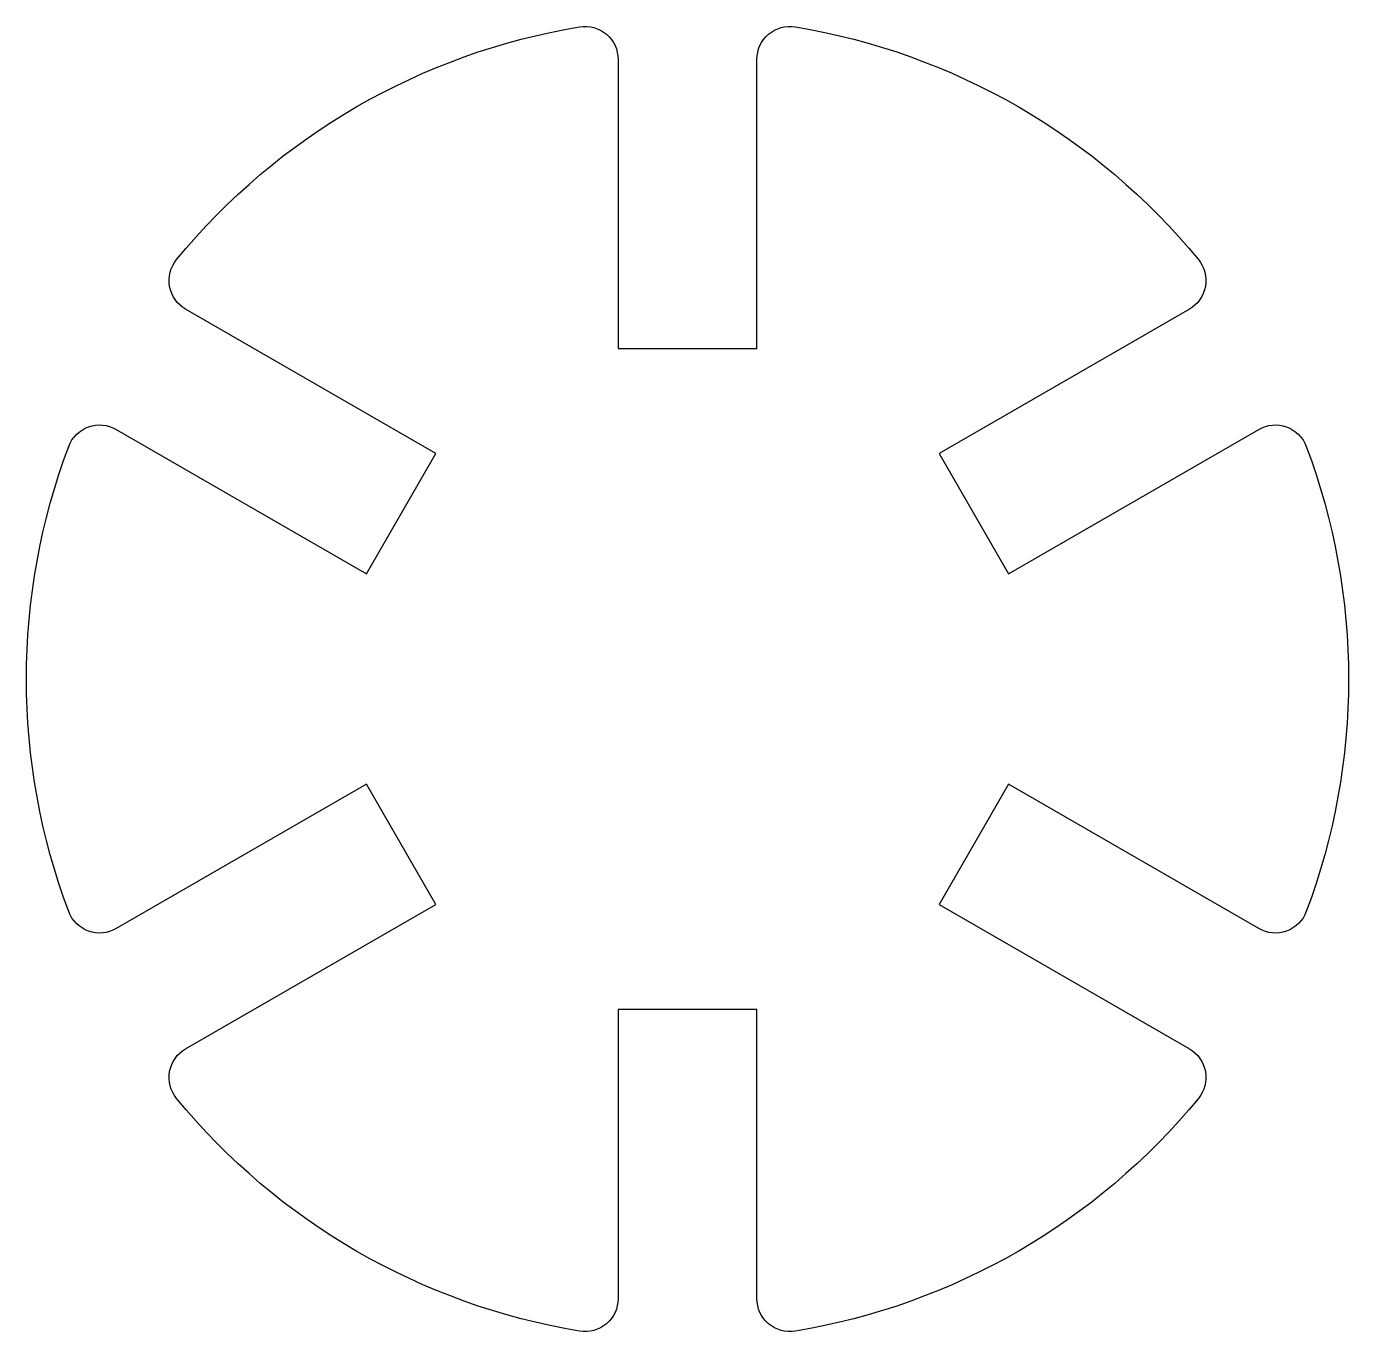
# Model space of a CAD drawing. Header units: millimetres. Extents: x -20 to 20, y -19.7 to 19.7.
import ezdxf

# ---------------------------------------------------------------- set-up
doc = ezdxf.new("R2010")
doc.units = ezdxf.units.MM
doc.layers.get('0').update_dxf_attribs({"linetype": 'CONTINUOUS'})

msp = doc.modelspace()

# ---------------------------------------------------------------- linework, layer by layer
msp.add_lwpolyline([(18.72, -7.04, -0.463073), (17.284, -7.554), (9.71, -3.181), (7.61, -6.819), (15.184, -11.191, -0.463073), (15.457, -12.692, -0.181819), (3.263, -19.732, -0.463073), (2.1, -18.745), (2.1, -10), (-2.1, -10), (-2.1, -18.745, -0.463073), (-3.263, -19.732, -0.181819), (-15.457, -12.692, -0.463073), (-15.184, -11.191), (-7.61, -6.819), (-9.71, -3.181), (-17.284, -7.554, -0.463073), (-18.72, -7.04, -0.181819), (-18.72, 7.04, -0.463073), (-17.284, 7.554), (-9.71, 3.181), (-7.61, 6.819), (-15.184, 11.191, -0.463073), (-15.457, 12.692, -0.181819), (-3.263, 19.732, -0.463073), (-2.1, 18.745), (-2.1, 10), (2.1, 10), (2.1, 18.745, -0.463073), (3.263, 19.732, -0.181819), (15.457, 12.692, -0.463073), (15.184, 11.191), (7.61, 6.819), (9.71, 3.181), (17.284, 7.554, -0.463073), (18.72, 7.04, -0.181819)], format="xyb", close=True)

doc.saveas('drawing.dxf')
